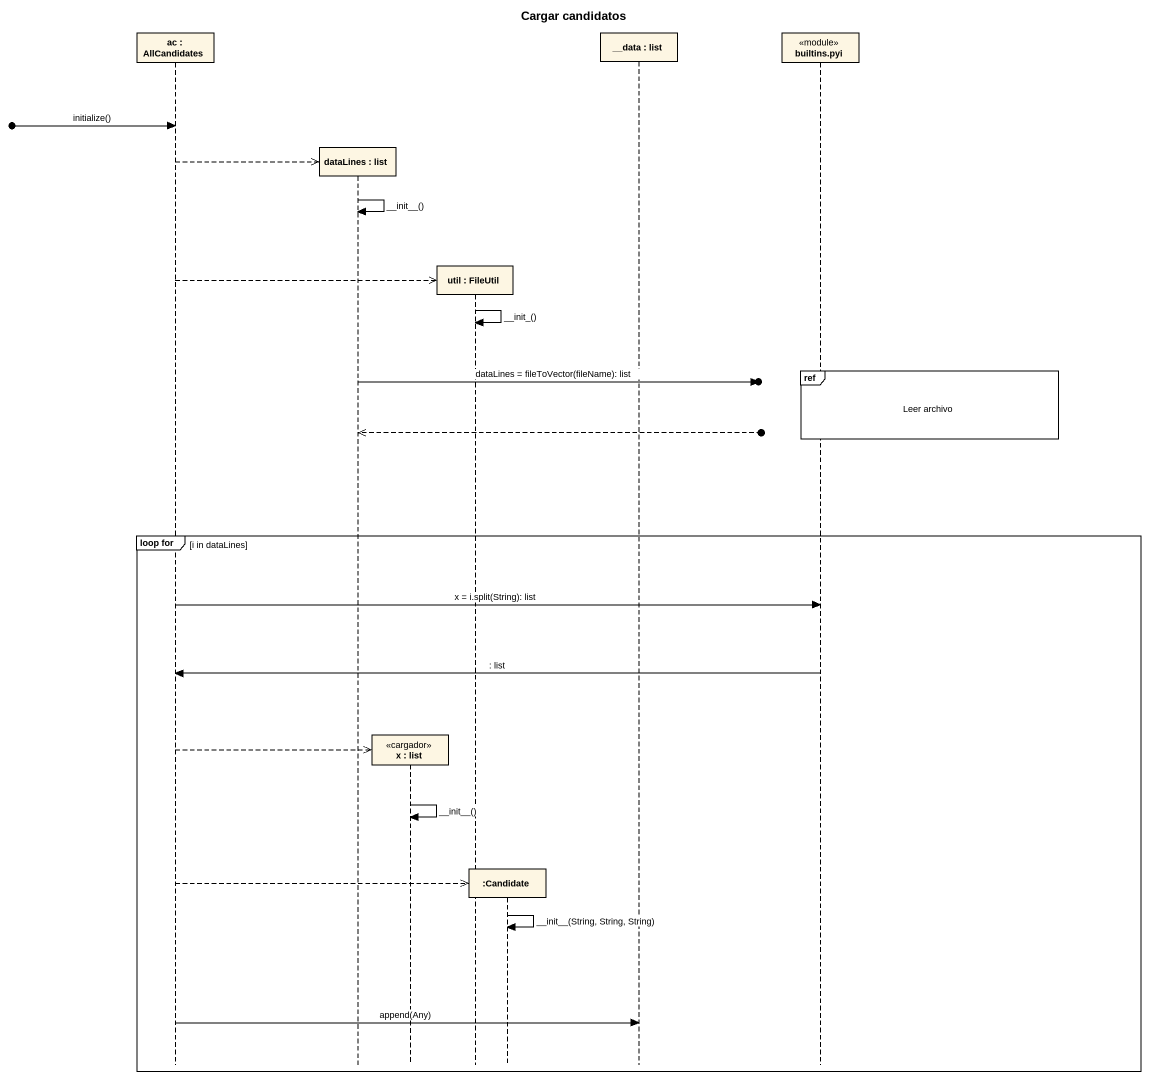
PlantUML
@startuml
title Cargar candidatos
hide footbox
participant "ac : AllCandidates" as ac
participant "dataLines : list" as dataLines
participant "x : list" as x_ <<cargador>>
participant "util : FileUtil" as util
participant ":Candidate" as Candidate
participant "__data : list" as data
participant "builtins.pyi" as builtins_pyi <<module>>

[o-> ac : initialize()
ac -->> dataLines **
dataLines -> dataLines : ~__init~__()
ac -->> util **
util -> util : __init_()
ref over builtins_pyi : Leer archivo
dataLines ->o] : dataLines = fileToVector(fileName): list
dataLines <<--o]
group loop for [i in dataLines]
  ac -> builtins_pyi : x = i.split(String): list
  builtins_pyi -> ac : : list
  ac -->> x_ **
  x_ -> x_ : ~__init~__()
  ac -->> Candidate **
  Candidate -> Candidate : ~__init~__(String, String, String)
  ac -> data : append(Any)
end
@enduml
